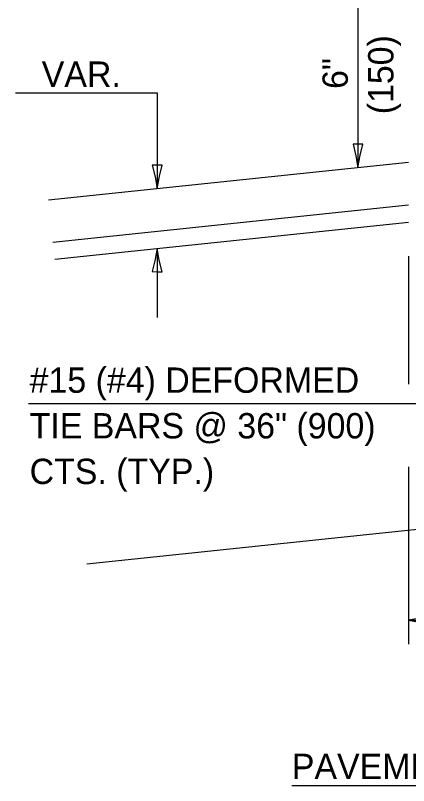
# Model space of a CAD drawing. Extents: x 0 to 2.83, y 0 to 1.83.
# Drawn here: x 0.3167 to 0.5137, y 1.0638 to 1.4498 of the extents above; entities that cross this region are included whole.
import ezdxf

# ---------------------------------------------------------------- set-up
doc = ezdxf.new("R2010")
doc.units = 0
for name, color, linetype in [('RD_Pr_Roadway_Dimensions', 7, 'Continuous'), ('RD_Pr_Roadway_Items', 7, 'Continuous'), ('RD_Pr_Roadway_Notes', 7, 'Continuous')]:
    doc.layers.add(name, color=color, linetype=linetype)

msp = doc.modelspace()

# ---------------------------------------------------------------- linework, layer by layer
at = {"layer": 'RD_Pr_Roadway_Dimensions'}
for p, q in [((0.48831, 1.46286), (0.48831, 1.37358)), ((0.31667, 1.41098), (0.3877, 1.41098)), ((0.3877, 1.41098), (0.3877, 1.363)), ((0.3877, 1.333), (0.3877, 1.29845)), ((0.51369, 1.32917), (0.51369, 1.26504)), ((0.51369, 1.22357), (0.51369, 1.13471)), ((0.51369, 1.14664), (0.6083, 1.14664))]:
    msp.add_line(p, q, dxfattribs=at)
for points in [[(0.49075, 1.38524), (0.48831, 1.38524), (0.48587, 1.38524), (0.4873, 1.37941), (0.48831, 1.37358), (0.48944, 1.3798)], [(0.39014, 1.37466), (0.3877, 1.37467), (0.38526, 1.37467), (0.38669, 1.36883), (0.3877, 1.363), (0.38883, 1.36922)], [(0.38526, 1.32134), (0.3877, 1.32133), (0.39014, 1.32133), (0.38871, 1.32717), (0.3877, 1.333), (0.38657, 1.32678)], [(0.52535, 1.1442), (0.52535, 1.14664), (0.52535, 1.14908), (0.51952, 1.14765), (0.51369, 1.14664), (0.51991, 1.14551)]]:
    msp.add_lwpolyline(points, close=True, dxfattribs=at)
at = {"layer": 'RD_Pr_Roadway_Items'}
for p, q in [((0.3333, 1.35728), (0.51369, 1.37625)), ((0.3355, 1.33608), (0.51369, 1.3548)), ((0.3364, 1.3276), (0.51369, 1.34623)), ((0.35245, 1.17486), (0.85402, 1.22759))]:
    msp.add_line(p, q, dxfattribs=at)
at = {"layer": 'RD_Pr_Roadway_Notes'}
for p, q in [((0.32327, 1.25519), (0.54919, 1.25519)), ((0.45522, 1.06378), (0.62667, 1.06378))]:
    msp.add_line(p, q, dxfattribs=at)

# ---------------------------------------------------------------- texts
at = {"layer": 'RD_Pr_Roadway_Dimensions'}
for s, p in [('(150)', (0.5061, 1.40021)), ('6"', (0.48324, 1.41292))]:
    msp.add_text(s, height=0.0127, rotation=90, dxfattribs=at).set_placement(p)
msp.add_text('VAR.', height=0.0127, dxfattribs=at).set_placement((0.32987, 1.41397))
at = {"layer": 'RD_Pr_Roadway_Notes'}
for s, p in [('#15 (#4) DEFORMED', (0.3238, 1.26063)), ('TIE BARS @ 36" (900)', (0.3238, 1.23777)), ('CTS. (TYP.)', (0.3238, 1.21491)), ('PAVEMENT FABRIC', (0.45519, 1.06704))]:
    msp.add_text(s, height=0.0127, dxfattribs=at).set_placement(p)

doc.saveas('drawing.dxf')
